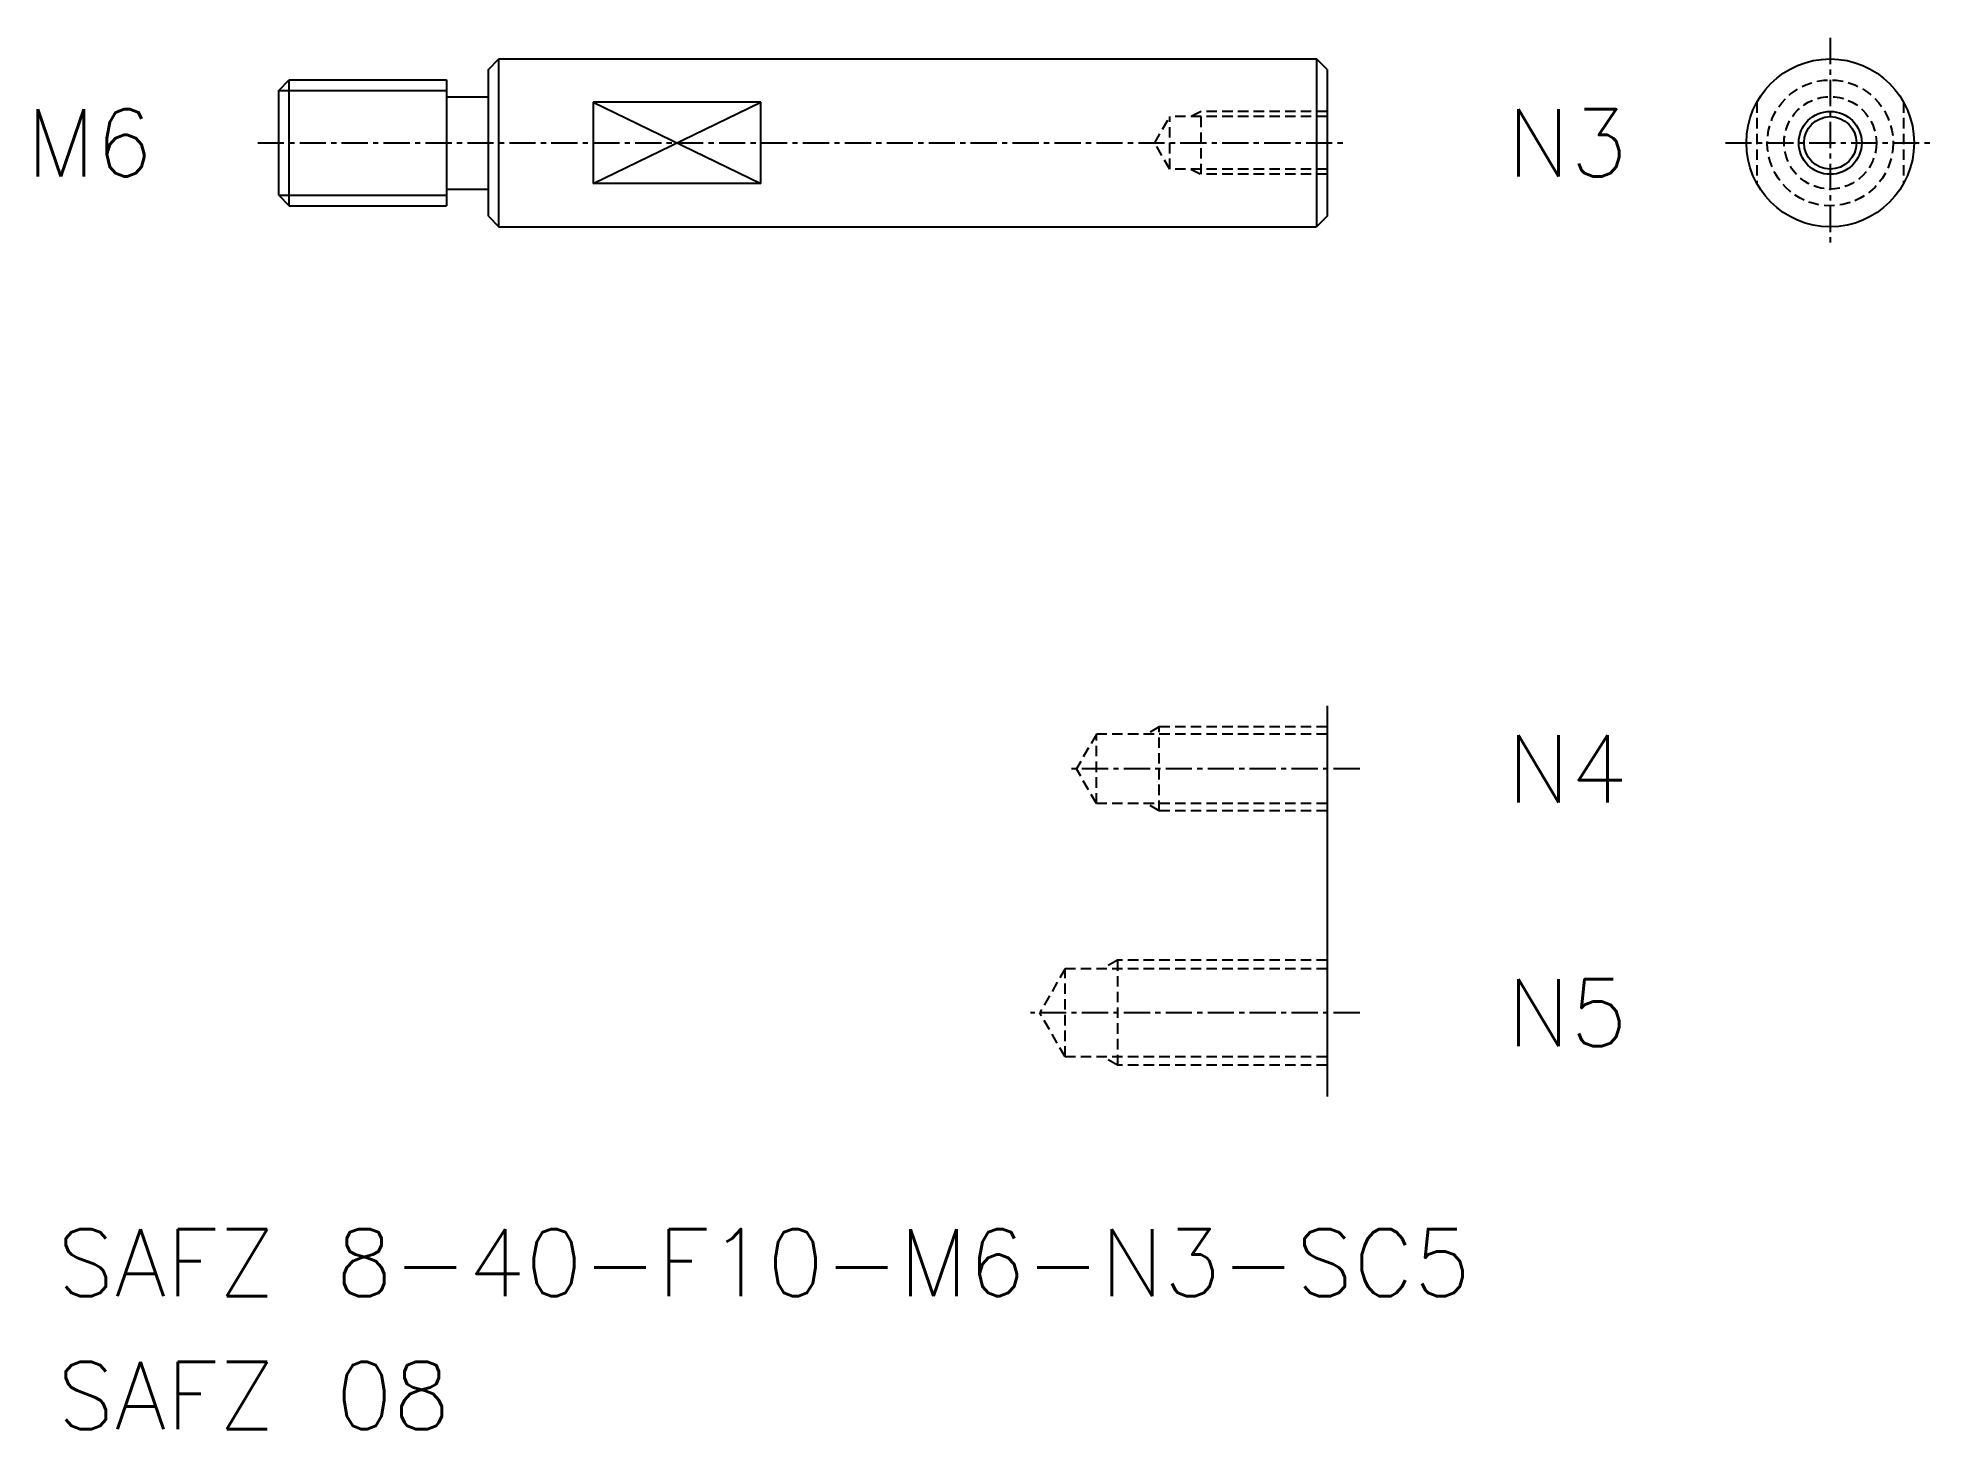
# Model space of a CAD drawing. Extents: x 464.1 to 554.5, y -152.1 to -85.8.
import ezdxf
from ezdxf.enums import TextEntityAlignment as Align

# ---------------------------------------------------------------- set-up
doc = ezdxf.new("R2010")
doc.units = 0
doc.linetypes.add('CENTER', pattern=[2, 1.25, -0.25, 0.25, -0.25])
doc.linetypes.add('DASHED', pattern=[0.75, 0.5, -0.25])
doc.layers.get('0').update_dxf_attribs({"linetype": 'CONTINUOUS'})
doc.layers.add('CENTER', color=1, linetype='CENTER')
doc.styles.get("Standard").update_dxf_attribs({"font": 'txt.shx'})

msp = doc.modelspace()

# ---------------------------------------------------------------- linework, layer by layer
at = {"color": 7, "linetype": 'CONTINUOUS'}
for p, q in [((485.547, -87.261), (486.047, -86.761)), ((486.047, -86.761), (525.047, -86.761)), ((486.047, -94.761), (486.047, -86.761)), ((525.547, -87.261), (525.047, -86.761)), ((525.047, -86.761), (525.047, -94.761)), ((475.547, -88.261), (476.047, -87.761)), ((476.047, -87.761), (483.547, -87.761)), ((476.047, -93.761), (476.047, -87.761)), ((483.547, -87.761), (483.547, -93.761)), ((485.547, -94.261), (485.547, -87.261)), ((525.547, -87.261), (525.547, -94.261)), ((475.547, -93.261), (475.547, -88.261)), ((483.547, -88.561), (485.547, -88.561)), ((490.547, -88.824), (490.547, -92.697)), ((498.547, -88.824), (490.547, -88.824)), ((498.547, -92.697), (498.547, -88.824)), ((483.547, -92.961), (485.547, -92.961)), ((498.547, -92.697), (490.547, -92.697)), ((475.547, -93.261), (476.047, -93.761)), ((476.047, -93.761), (483.547, -93.761)), ((485.547, -94.261), (486.047, -94.761)), ((486.047, -94.761), (525.047, -94.761)), ((525.547, -94.261), (525.047, -94.761)), ((525.547, -117.602), (525.547, -136.227))]:
    msp.add_line(p, q, dxfattribs=at)
at = {"color": 3, "linetype": 'CONTINUOUS'}
for p, q in [((475.547, -88.261), (483.547, -88.261)), ((490.547, -92.697), (498.547, -88.824)), ((490.547, -88.824), (498.547, -92.697)), ((475.547, -93.261), (483.547, -93.261))]:
    msp.add_line(p, q, dxfattribs=at)
at = {"color": 3, "linetype": 'DASHED'}
for p, q in [((517.326, -90.761), (518.047, -89.511)), ((525.547, -89.511), (518.047, -89.511)), ((518.047, -92.011), (518.047, -89.511)), ((519.547, -89.261), (519.047, -89.511)), ((525.547, -89.261), (519.547, -89.261)), ((519.547, -92.261), (519.547, -89.261)), ((546.047, -88.824), (546.047, -92.697)), ((553.047, -88.824), (553.047, -92.697)), ((518.047, -92.011), (517.326, -90.761)), ((525.547, -92.011), (518.047, -92.011)), ((519.047, -92.011), (519.547, -92.261)), ((525.547, -92.261), (519.547, -92.261)), ((514.547, -118.952), (513.595, -120.602)), ((514.547, -122.252), (514.547, -118.952)), ((525.547, -118.952), (514.547, -118.952)), ((517.547, -118.602), (516.941, -118.952)), ((517.547, -122.602), (517.547, -118.602)), ((525.547, -118.602), (517.547, -118.602)), ((514.547, -122.252), (513.595, -120.602)), ((525.547, -122.252), (514.547, -122.252)), ((517.547, -122.602), (516.941, -122.252)), ((525.547, -122.602), (517.547, -122.602)), ((513.057, -130.127), (511.845, -132.227)), ((525.547, -130.127), (513.057, -130.127)), ((513.057, -134.327), (513.057, -130.16)), ((515.547, -129.727), (514.855, -130.127)), ((525.547, -129.727), (515.547, -129.727)), ((515.547, -129.727), (515.547, -134.727)), ((513.057, -134.327), (511.845, -132.227)), ((525.547, -134.327), (513.057, -134.327)), ((515.547, -134.727), (514.855, -134.327)), ((525.547, -134.727), (515.547, -134.727))]:
    msp.add_line(p, q, dxfattribs=at)
msp.add_line((525.547, -89.011), (525.547, -89.011))
at = {"color": 7, "linetype": 'CONTINUOUS'}
for radius in [4, 1.25]:
    msp.add_circle((549.547, -90.761), radius, dxfattribs=at)
at = {"color": 3, "linetype": 'DASHED'}
for radius in [3, 2.2]:
    msp.add_circle((549.547, -90.761), radius, dxfattribs=at)
at = {"color": 3, "linetype": 'CONTINUOUS'}
msp.add_circle((549.547, -90.761), 1.5, dxfattribs=at)
at = {"layer": 'CENTER', "color": 1, "linetype": 'CENTER'}
for p, q in [((549.547, -85.761), (549.547, -95.761)), ((474.547, -90.761), (526.547, -90.761)), ((544.547, -90.761), (554.547, -90.761)), ((527.105, -120.602), (513.153, -120.602)), ((527.105, -132.227), (511.403, -132.227))]:
    msp.add_line(p, q, dxfattribs=at)

# ---------------------------------------------------------------- texts
msp.add_text('M6', height=3.2).set_placement((469.547, -90.761), align=Align.MIDDLE_RIGHT)
at = {"color": 7}
for s, p in [('N3', (534.126, -90.761)), ('N4', (534.126, -120.602)), ('N5', (534.126, -132.227))]:
    msp.add_text(s, height=3.2, dxfattribs=at).set_placement(p, align=Align.MIDDLE_LEFT)
at = {"color": 7, "linetype": 'CONTINUOUS'}
for s, p in [('SAFZ 8-40-F10-M6-N3-SC5', (464.976, -145.738)), ('SAFZ 08', (464.976, -152.07))]:
    msp.add_text(s, height=3.2, dxfattribs=at).set_placement(p)

doc.saveas('drawing.dxf')
